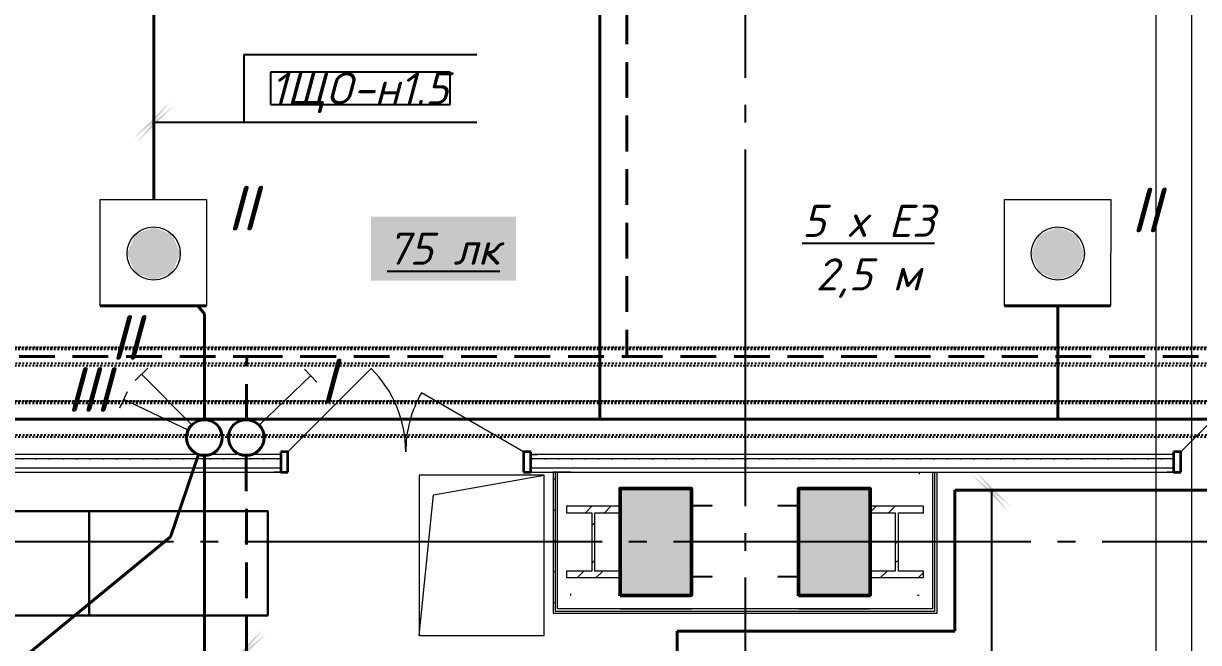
# Model space of a CAD drawing. Header units: millimetres. Extents: x 0 to 1293, y 0 to 420.
# Drawn here: x 177.8 to 243.6, y 184 to 218.6 of the extents above; entities that cross this region are included whole.
import ezdxf

# ---------------------------------------------------------------- set-up
doc = ezdxf.new("R2010")
doc.units = ezdxf.units.MM
for name, pattern in [('JIS_02_2.0', [3, 2, -1]), ('ГОСТ 2.303 5', [24, 20, -1.5, 1, -1.5]), ('СПКБ-0000-000-АР#001$0$Achse', [2300, 0, -800, 1500, 0]), ('СПКБ-0000-000-АР#001$0$Ashe', [300, 200, -100])]:
    doc.linetypes.add(name, pattern=pattern)
for name, color, linetype in [('@000', 7, 'Continuous'), ('Viewport1ForCustomObjects_0', 7, 'Continuous'), ('Viewport2ForCustomObjects_0', 7, 'Continuous'), ('СПКБ-0000-000-АР#001$0$Двери ArchiCAD', 7, 'Continuous'), ('СПКБ-0000-000-АР#001$0$Колонны новые', 7, 'Continuous'), ('СПКБ-0000-000-АР#001$0$Колонны существующие', 7, 'Continuous'), ('СПКБ-0000-000-АР#001$0$оборудование ТХ', 253, 'Continuous'), ('СПКБ-0000-000-АР#001$0$Стены', 7, 'Continuous'), ('Строительные оси', 7, 'Continuous'), ('ЭМ_ЛОТКИ', 3, 'JIS_02_2.0'), ('ЭО_АВАРИЙНОЕ ОСВЕЩЕНИЕ', 7, 'Continuous'), ('ЭО_РАБОЧЕЕ ОСВЕЩЕНИЕ', 7, 'Continuous')]:
    doc.layers.add(name, color=color, linetype=linetype)
for name, color, linetype, lineweight, true_color in [('СПКБ-0000-000-АР#001$0$Двери ArchiCAD_Ном._пера__161', 7, 'Continuous', 13, 0xe11606), ('СПКБ-0000-000-АР#001$0$Двери ArchiCAD_Ном._пера__23', 7, 'Continuous', 35, 0xff6600), ('СПКБ-0000-000-АР#001$0$Двери ArchiCAD_Ном._пера__3', 7, 'Continuous', 18, 0xff6600), ('СПКБ-0000-000-АР#001$0$Колонны новые_Ном._пера__108', 7, 'Continuous', 13, 0xfd8379), ('СПКБ-0000-000-АР#001$0$Колонны существующие_Ном._пера__102', 7, 'Continuous', 13, 0xcccccc), ('СПКБ-0000-000-АР#001$0$Стены_Ном._пера__161', 7, 'Continuous', 13, 0xe11606), ('СПКБ-0000-000-АР#001$0$Стены_Ном._пера__68', 7, 'Continuous', 20, 0xfd4435)]:
    doc.layers.add(name, color=color, linetype=linetype, lineweight=lineweight, true_color=true_color)
for name, color, linetype, lineweight in [('СПКБ-0000-000-АР#001$0$Колонны новые_Ном._пера__20', 1, 'Continuous', 20), ('СПКБ-0000-000-АР#001$0$Колонны существующие_Ном._пера__141', 7, 'Continuous', 50), ('СПКБ-0000-000-АР#001$0$Линии_Ном._пера__1', 7, 'Continuous', 13), ('СПКБ-0000-000-АР#001$0$Линии_Ном._пера__20', 1, 'Continuous', 20), ('СПКБ-0000-000-АР#001$0$Стены_Ном._пера__1', 7, 'Continuous', 13), ('СПКБ-0000-000-АР#001$0$Стены_Ном._пера__20', 1, 'Continuous', 20), ('СПКБ-0000-000-АР#001$0$Шахты ОВ_Ном._пера__1', 7, 'Continuous', 13)]:
    doc.layers.add(name, color=color, linetype=linetype, lineweight=lineweight)
doc.styles.add('1.8', font='isocpeui.ttf', dxfattribs={"height": 1.8})
doc.styles.add('2.5', font='isocpeui.ttf')
doc.styles.add('CustomTextStyle165', font='isocpeui.ttf', dxfattribs={"height": 1.8})
pattern_1 = [(0, (0, 0), (0, 173.205), [0, -100]), (0, (50, 86.6), (0, 173.205), [0, -100])]
pattern_2 = [(0, (0, 0), (0, 75), [0, -75])]
pattern_3 = [(45, (0, 0), (-159.099, 159.099), []), (45, (-53.03, 53.03), (-159.099, 159.099), [])]

# ---------------------------------------------------------------- blocks, each defined once
blk = doc.blocks.new('*U552')
at = {"color": 0, "linetype": 'ByBlock', "lineweight": -2}
for p, q in [((-100, -31), (-100, -27206.9)), ((-100, -27206.9), (-100, -31)), ((-90, -27206.9), (-90, -31)), ((90, -31), (90, -27206.9)), ((100, -27206.9), (100, -31)), ((100, -27206.9), (100, -31))]:
    blk.add_line(p, q, dxfattribs=at)
blk = doc.blocks.new('*U553')
at = {"color": 0, "linetype": 'ByBlock', "lineweight": -2}
for p, q in [((-50, -31), (-50, -26905.6)), ((-50, -26905.6), (-50, -31)), ((-40, -26905.6), (-40, -31)), ((40, -31), (40, -26905.6)), ((50, -26905.6), (50, -31)), ((50, -26905.6), (50, -31))]:
    blk.add_line(p, q, dxfattribs=at)
blk = doc.blocks.new('СПКБ-0000-000-АР#001$0$Стена_92', base_point=(-12931.8, 6585.7))
at = {"layer": 'СПКБ-0000-000-АР#001$0$Стены_Ном._пера__20', "linetype": 'Continuous', "lineweight": 20}
h = blk.add_hatch(dxfattribs=at)
h.set_pattern_fill('ШТУКАТУРКА', color=1, style=0, pattern_type=2)
h.set_pattern_definition(pattern_1)
h.paths.add_polyline_path([(-13031.8, 6485.7), (-12656.9, 6485.7), (-12656.9, 6497.7), (-13019.8, 6497.7)])
h = blk.add_hatch(dxfattribs=at)
h.set_pattern_fill('ШТУКАТУРКА', color=1, style=0, pattern_type=2)
h.set_pattern_definition(pattern_1)
h.paths.add_polyline_path([(-12656.9, 6510.7), (-13006.8, 6510.7), (-13019.8, 6497.7), (-12656.9, 6497.7)])
h = blk.add_hatch(dxfattribs=at)
h.set_pattern_fill('ШТУКАТУРКА', color=1, style=0, pattern_type=2)
h.set_pattern_definition(pattern_1)
h.paths.add_polyline_path([(-12656.9, 6497.7), (-12256.9, 6497.7), (-12256.9, 6510.7), (-12656.9, 6510.7)])
h = blk.add_hatch(dxfattribs=at)
h.set_pattern_fill('ШТУКАТУРКА', color=1, style=0, pattern_type=2)
h.set_pattern_definition(pattern_1)
h.paths.add_polyline_path([(-12656.9, 6485.7), (-12256.9, 6485.7), (-12256.9, 6497.7), (-12656.9, 6497.7)])
h = blk.add_hatch(dxfattribs=at)
h.set_pattern_fill('ШТУКАТУРКА', color=1, style=0, pattern_type=2)
h.set_pattern_definition(pattern_1)
h.paths.add_polyline_path([(-11656.9, 6510.7), (-12256.9, 6510.7), (-12256.9, 6497.7), (-11656.9, 6497.7)])
h = blk.add_hatch(dxfattribs=at)
h.set_pattern_fill('ШТУКАТУРКА', color=1, style=0, pattern_type=2)
h.set_pattern_definition(pattern_1)
h.paths.add_polyline_path([(-12256.9, 6485.7), (-11656.9, 6485.7), (-11656.9, 6497.7), (-12256.9, 6497.7)])
h = blk.add_hatch(dxfattribs=at)
h.set_pattern_fill('ШТУКАТУРКА', color=1, style=0, pattern_type=2)
h.set_pattern_definition(pattern_1)
h.paths.add_polyline_path([(-11656.9, 6497.7), (-11256.9, 6497.7), (-11256.9, 6510.7), (-11656.9, 6510.7)])
h = blk.add_hatch(dxfattribs=at)
h.set_pattern_fill('ШТУКАТУРКА', color=1, style=0, pattern_type=2)
h.set_pattern_definition(pattern_1)
h.paths.add_polyline_path([(-11656.9, 6485.7), (-11256.9, 6485.7), (-11256.9, 6497.7), (-11656.9, 6497.7)])
h = blk.add_hatch(dxfattribs=at)
h.set_pattern_fill('ШТУКАТУРКА', color=1, style=0, pattern_type=2)
h.set_pattern_definition(pattern_1)
h.paths.add_polyline_path([(-10906.9, 6510.7), (-11256.9, 6510.7), (-11256.9, 6497.7), (-10893.9, 6497.7)])
h = blk.add_hatch(dxfattribs=at)
h.set_pattern_fill('ШТУКАТУРКА', color=1, style=0, pattern_type=2)
h.set_pattern_definition(pattern_1)
h.paths.add_polyline_path([(-11256.9, 6485.7), (-10881.9, 6485.7), (-10893.9, 6497.7), (-11256.9, 6497.7)])
at = {"layer": 'СПКБ-0000-000-АР#001$0$Стены_Ном._пера__1', "color": 7, "linetype": 'СПКБ-0000-000-АР#001$0$Achse', "lineweight": 13, "flags": 128}
for points in [[(-12656.9, 6585.7), (-12931.8, 6585.7)], [(-11656.9, 6585.7), (-12256.9, 6585.7)], [(-10981.9, 6585.7), (-11256.9, 6585.7)]]:
    blk.add_lwpolyline(points, dxfattribs=at)
at = {"layer": 'СПКБ-0000-000-АР#001$0$Стены_Ном._пера__20', "color": 1, "linetype": 'Continuous', "lineweight": 20, "flags": 128}
blk.add_lwpolyline([(-13031.8, 6485.7), (-10881.9, 6485.7)], dxfattribs=at)
at = {"layer": 'СПКБ-0000-000-АР#001$0$Стены_Ном._пера__68', "color": 20, "linetype": 'Continuous', "lineweight": 20, "true_color": 0xfd4435}
for p, q in [((-13019.8, 6497.7), (-12656.9, 6497.7)), ((-12656.9, 6510.7), (-13006.8, 6510.7)), ((-12656.9, 6510.7), (-12256.9, 6510.7)), ((-12256.9, 6510.7), (-12656.9, 6510.7)), ((-12656.9, 6497.7), (-12256.9, 6497.7)), ((-11656.9, 6510.7), (-12256.9, 6510.7)), ((-12256.9, 6497.7), (-11656.9, 6497.7)), ((-11656.9, 6510.7), (-11256.9, 6510.7)), ((-11256.9, 6510.7), (-11656.9, 6510.7)), ((-11656.9, 6497.7), (-11256.9, 6497.7)), ((-10906.9, 6510.7), (-11256.9, 6510.7)), ((-11256.9, 6497.7), (-10893.9, 6497.7))]:
    blk.add_line(p, q, dxfattribs=at)
blk = doc.blocks.new('СПКБ-0000-000-АР#001$0$Стена_93', base_point=(-12931.8, 6585.7))
at = {"layer": 'СПКБ-0000-000-АР#001$0$Стены_Ном._пера__20', "linetype": 'Continuous', "lineweight": 20}
h = blk.add_hatch(dxfattribs=at)
h.set_pattern_fill('ШТУКАТУРКА', color=1, style=0, pattern_type=2)
h.set_pattern_definition(pattern_1)
h.paths.add_polyline_path([(-13031.8, 7276.2), (-13031.8, 6485.7), (-13019.8, 6497.7), (-13019.8, 7276.2)])
h = blk.add_hatch(dxfattribs=at)
h.set_pattern_fill('ШТУКАТУРКА', color=1, style=0, pattern_type=2)
h.set_pattern_definition(pattern_1)
h.paths.add_polyline_path([(-13006.8, 6510.7), (-13006.8, 7276.2), (-13019.8, 7276.2), (-13019.8, 6497.7)])
at = {"layer": 'СПКБ-0000-000-АР#001$0$Стены_Ном._пера__1', "color": 7, "linetype": 'Continuous', "lineweight": 13, "flags": 128}
blk.add_lwpolyline([(-12931.8, 7276.2), (-13006.8, 7276.2)], dxfattribs=at)
at = {"layer": 'СПКБ-0000-000-АР#001$0$Стены_Ном._пера__1', "color": 7, "linetype": 'СПКБ-0000-000-АР#001$0$Achse', "lineweight": 13, "flags": 128}
blk.add_lwpolyline([(-12931.8, 6585.7), (-12931.8, 7276.2)], dxfattribs=at)
at = {"layer": 'СПКБ-0000-000-АР#001$0$Стены_Ном._пера__20', "color": 1, "linetype": 'Continuous', "lineweight": 20, "flags": 128}
for points in [[(-13019.8, 7276.2), (-13031.8, 7276.2)], [(-13031.8, 7276.2), (-13031.8, 6485.7)], [(-13006.8, 7276.2), (-13019.8, 7276.2)]]:
    blk.add_lwpolyline(points, dxfattribs=at)
at = {"layer": 'СПКБ-0000-000-АР#001$0$Стены_Ном._пера__68', "color": 20, "linetype": 'Continuous', "lineweight": 20, "true_color": 0xfd4435}
for p, q in [((-13019.8, 7276.2), (-13019.8, 6497.7)), ((-13006.8, 6510.7), (-13006.8, 7276.2))]:
    blk.add_line(p, q, dxfattribs=at)
blk = doc.blocks.new('СПКБ-0000-000-АР#001$0$Стена_94', base_point=(-10981.9, 6585.7))
at = {"layer": 'СПКБ-0000-000-АР#001$0$Стены_Ном._пера__20', "linetype": 'Continuous', "lineweight": 20}
h = blk.add_hatch(dxfattribs=at)
h.set_pattern_fill('ШТУКАТУРКА', color=1, style=0, pattern_type=2)
h.set_pattern_definition(pattern_1)
h.paths.add_polyline_path([(-10906.9, 7276.2), (-10906.9, 6510.7), (-10893.9, 6497.7), (-10893.9, 7276.2)])
h = blk.add_hatch(dxfattribs=at)
h.set_pattern_fill('ШТУКАТУРКА', color=1, style=0, pattern_type=2)
h.set_pattern_definition(pattern_1)
h.paths.add_polyline_path([(-10881.9, 6485.7), (-10881.9, 7276.2), (-10893.9, 7276.2), (-10893.9, 6497.7)])
at = {"layer": 'СПКБ-0000-000-АР#001$0$Стены_Ном._пера__1', "color": 7, "linetype": 'Continuous', "lineweight": 13, "flags": 128}
blk.add_lwpolyline([(-10981.9, 7276.2), (-10906.9, 7276.2)], dxfattribs=at)
at = {"layer": 'СПКБ-0000-000-АР#001$0$Стены_Ном._пера__1', "color": 7, "linetype": 'СПКБ-0000-000-АР#001$0$Achse', "lineweight": 13, "flags": 128}
blk.add_lwpolyline([(-10981.9, 7276.2), (-10981.9, 6585.7)], dxfattribs=at)
at = {"layer": 'СПКБ-0000-000-АР#001$0$Стены_Ном._пера__20', "color": 1, "linetype": 'Continuous', "lineweight": 20, "flags": 128}
for points in [[(-10906.9, 7276.2), (-10893.9, 7276.2)], [(-10893.9, 7276.2), (-10881.9, 7276.2)], [(-10881.9, 6485.7), (-10881.9, 7276.2)]]:
    blk.add_lwpolyline(points, dxfattribs=at)
at = {"layer": 'СПКБ-0000-000-АР#001$0$Стены_Ном._пера__68', "color": 20, "linetype": 'Continuous', "lineweight": 20, "true_color": 0xfd4435}
for p, q in [((-10906.9, 7276.2), (-10906.9, 6510.7)), ((-10893.9, 6497.7), (-10893.9, 7276.2))]:
    blk.add_line(p, q, dxfattribs=at)
blk = doc.blocks.new('СПКБ-0000-000-АР#001$0$Двупольная Дверь 19_9')
at = {"layer": 'СПКБ-0000-000-АР#001$0$Двери ArchiCAD_Ном._пера__161', "color": 12, "linetype": 'Continuous', "lineweight": 13, "true_color": 0xe11606}
for p, q in [((-700, -15), (-737, -15)), ((-700, -40), (-700, -15)), ((-700, -90), (-700, -40)), ((700, -40), (700, -15)), ((700, -15), (737, -15)), ((700, -90), (700, -40)), ((-700, -115), (-737, -115)), ((-700, -115), (-700, -90)), ((700, -115), (700, -90)), ((700, -115), (737, -115))]:
    blk.add_line(p, q, dxfattribs=at)
at = {"layer": 'СПКБ-0000-000-АР#001$0$Двери ArchiCAD_Ном._пера__23', "color": 30, "linetype": 'Continuous', "lineweight": 35, "true_color": 0xff6600}
for p, q in [((-660, 0), (-700, 0)), ((-700, 0), (-700, -115)), ((-660, -115), (-660, 0)), ((700, 0), (660, 0)), ((660, 0), (660, -115)), ((700, -115), (700, 0)), ((-700, -115), (-660, -115)), ((660, -115), (700, -115))]:
    blk.add_line(p, q, dxfattribs=at)
at = {"layer": 'СПКБ-0000-000-АР#001$0$Двери ArchiCAD_Ном._пера__3', "color": 30, "linetype": 'Continuous', "lineweight": 18, "true_color": 0xff6600}
for p, q in [((-660, 0), (-193.3, 466.7)), ((660, 0), (88.4, 330))]:
    blk.add_line(p, q, dxfattribs=at)
for centre, start, end in [((-660, 0), 0, 45), ((660, 0), 150, 180)]:
    blk.add_arc(centre, 660, start, end, dxfattribs=at)
blk = doc.blocks.new('СПКБ-0000-000-АР#001$0$Стена_137', base_point=(-12980.8, 7376.2))
at = {"layer": 'СПКБ-0000-000-АР#001$0$Стены_Ном._пера__161', "linetype": 'Continuous', "lineweight": 13, "true_color": 0xe11606}
h = blk.add_hatch(dxfattribs=at)
h.set_pattern_fill('ГИПС', color=12, style=0, pattern_type=2)
h.set_pattern_definition(pattern_2)
h.paths.add_polyline_path([(-18481.9, 7376.2), (-18456.9, 7351.2), (-14556.7, 7351.2), (-14556.7, 7376.2)])
h = blk.add_hatch(dxfattribs=at)
h.set_pattern_fill('ГИПС', color=12, style=0, pattern_type=2)
h.set_pattern_definition(pattern_2)
h.paths.add_polyline_path([(-12980.8, 7376.2), (-13156.7, 7376.2), (-13156.7, 7351.2), (-12980.8, 7351.2)])
h = blk.add_hatch(dxfattribs=at)
h.set_pattern_fill('ГИПС', color=12, style=0, pattern_type=2)
h.set_pattern_definition(pattern_2)
h.paths.add_polyline_path([(-18406.9, 7301.2), (-18381.9, 7276.2), (-14556.7, 7276.2), (-14556.7, 7301.2)])
h = blk.add_hatch(dxfattribs=at)
h.set_pattern_fill('ГИПС', color=12, style=0, pattern_type=2)
h.set_pattern_definition(pattern_2)
h.paths.add_polyline_path([(-13156.7, 7276.2), (-12980.8, 7276.2), (-12980.8, 7301.2), (-13156.7, 7301.2)])
at = {"layer": 'СПКБ-0000-000-АР#001$0$Стены_Ном._пера__161', "color": 12, "linetype": 'Continuous', "lineweight": 13, "true_color": 0xe11606}
for p, q in [((-14556.7, 7376.2), (-14593.7, 7376.2)), ((-14556.7, 7351.2), (-14556.7, 7376.2)), ((-13156.7, 7376.2), (-13119.7, 7376.2)), ((-13156.7, 7351.2), (-13156.7, 7376.2)), ((-14556.7, 7351.2), (-18456.9, 7351.2)), ((-14556.7, 7301.2), (-14556.7, 7351.2)), ((-12980.8, 7351.2), (-13156.7, 7351.2)), ((-13156.7, 7301.2), (-13156.7, 7351.2)), ((-18406.9, 7301.2), (-14556.7, 7301.2)), ((-14556.7, 7276.2), (-14593.7, 7276.2)), ((-14556.7, 7276.2), (-14556.7, 7301.2)), ((-13156.7, 7301.2), (-12980.8, 7301.2)), ((-13156.7, 7276.2), (-13156.7, 7301.2)), ((-13156.7, 7276.2), (-13119.7, 7276.2))]:
    blk.add_line(p, q, dxfattribs=at)
at = {"layer": 'СПКБ-0000-000-АР#001$0$Стены_Ном._пера__161', "color": 12, "linetype": 'Continuous', "lineweight": 13, "true_color": 0xe11606, "flags": 128}
for points in [[(-14556.7, 7376.2), (-18481.9, 7376.2)], [(-12980.8, 7376.2), (-13156.7, 7376.2)], [(-18381.9, 7276.2), (-14556.7, 7276.2)], [(-13156.7, 7276.2), (-12980.8, 7276.2)]]:
    blk.add_lwpolyline(points, dxfattribs=at)
at = {"layer": 'СПКБ-0000-000-АР#001$0$Двери ArchiCAD', "color": 21, "linetype": 'Continuous', "lineweight": 18, "true_color": 0xff9955, "zscale": 1000}
blk.add_blockref('СПКБ-0000-000-АР#001$0$Двупольная Дверь 19_9', (-13856.7, 7391.2), dxfattribs=at)
blk = doc.blocks.new('СПКБ-0000-000-АР#001$0$Стена_138', base_point=(-6481.8, 7376.2))
at = {"layer": 'СПКБ-0000-000-АР#001$0$Стены_Ном._пера__161', "linetype": 'Continuous', "lineweight": 13, "true_color": 0xe11606}
h = blk.add_hatch(dxfattribs=at)
h.set_pattern_fill('ГИПС', color=12, style=0, pattern_type=2)
h.set_pattern_definition(pattern_2)
h.paths.add_polyline_path([(-9557, 7376.2), (-12980.8, 7376.2), (-12980.8, 7351.2), (-9557, 7351.2)])
h = blk.add_hatch(dxfattribs=at)
h.set_pattern_fill('ГИПС', color=12, style=0, pattern_type=2)
h.set_pattern_definition(pattern_2)
h.paths.add_polyline_path([(-6481.8, 7376.2), (-8157, 7376.2), (-8157, 7351.2), (-6481.8, 7351.2)])
h = blk.add_hatch(dxfattribs=at)
h.set_pattern_fill('ГИПС', color=12, style=0, pattern_type=2)
h.set_pattern_definition(pattern_2)
h.paths.add_polyline_path([(-12980.8, 7276.2), (-9557, 7276.2), (-9557, 7301.2), (-12980.8, 7301.2)])
h = blk.add_hatch(dxfattribs=at)
h.set_pattern_fill('ГИПС', color=12, style=0, pattern_type=2)
h.set_pattern_definition(pattern_2)
h.paths.add_polyline_path([(-8157, 7276.2), (-6481.8, 7276.2), (-6481.8, 7301.2), (-8157, 7301.2)])
at = {"layer": 'СПКБ-0000-000-АР#001$0$Стены_Ном._пера__161', "color": 12, "linetype": 'Continuous', "lineweight": 13, "true_color": 0xe11606}
for p, q in [((-9557, 7376.2), (-9594, 7376.2)), ((-9557, 7351.2), (-9557, 7376.2)), ((-8157, 7376.2), (-8120, 7376.2)), ((-8157, 7351.2), (-8157, 7376.2)), ((-9557, 7351.2), (-12980.8, 7351.2)), ((-9557, 7301.2), (-9557, 7351.2)), ((-6481.8, 7351.2), (-8157, 7351.2)), ((-8157, 7301.2), (-8157, 7351.2)), ((-12980.8, 7301.2), (-9557, 7301.2)), ((-9557, 7276.2), (-9594, 7276.2)), ((-9557, 7276.2), (-9557, 7301.2)), ((-8157, 7301.2), (-6481.8, 7301.2)), ((-8157, 7276.2), (-8157, 7301.2)), ((-8157, 7276.2), (-8120, 7276.2))]:
    blk.add_line(p, q, dxfattribs=at)
at = {"layer": 'СПКБ-0000-000-АР#001$0$Стены_Ном._пера__161', "color": 12, "linetype": 'Continuous', "lineweight": 13, "true_color": 0xe11606, "flags": 128}
for points in [[(-9557, 7376.2), (-12980.8, 7376.2)], [(-6481.8, 7376.2), (-8157, 7376.2)], [(-12980.8, 7276.2), (-9557, 7276.2)], [(-8157, 7276.2), (-6481.8, 7276.2)]]:
    blk.add_lwpolyline(points, dxfattribs=at)
at = {"layer": 'СПКБ-0000-000-АР#001$0$Двери ArchiCAD', "color": 21, "linetype": 'Continuous', "lineweight": 18, "true_color": 0xff9955, "zscale": 1000}
blk.add_blockref('СПКБ-0000-000-АР#001$0$Двупольная Дверь 19_9', (-8857, 7391.2), dxfattribs=at)
blk = doc.blocks.new('СПКБ-0000-000-АР#001$0$Колонна_12', base_point=(-12456.9, 6885.7))
at = {"layer": 'СПКБ-0000-000-АР#001$0$Колонны существующие_Ном._пера__102', "linetype": 'Continuous', "lineweight": 13, "true_color": 0xcccccc}
blk.add_hatch(color=254, dxfattribs=at).paths.add_polyline_path([(-12656.9, 6585.7), (-12256.9, 6585.7), (-12256.9, 7185.7), (-12656.9, 7185.7)])
at = {"layer": 'СПКБ-0000-000-АР#001$0$Колонны существующие_Ном._пера__141', "color": 7, "linetype": 'Continuous', "lineweight": 50, "flags": 128}
blk.add_lwpolyline([(-12656.9, 6585.7), (-12256.9, 6585.7), (-12256.9, 7185.7), (-12656.9, 7185.7)], close=True, dxfattribs=at)
blk = doc.blocks.new('СПКБ-0000-000-АР#001$0$Колонна_13', base_point=(-11456.9, 6885.7))
at = {"layer": 'СПКБ-0000-000-АР#001$0$Колонны существующие_Ном._пера__102', "linetype": 'Continuous', "lineweight": 13, "true_color": 0xcccccc}
blk.add_hatch(color=254, dxfattribs=at).paths.add_polyline_path([(-11656.9, 6585.7), (-11256.9, 6585.7), (-11256.9, 7185.7), (-11656.9, 7185.7)])
at = {"layer": 'СПКБ-0000-000-АР#001$0$Колонны существующие_Ном._пера__141', "color": 7, "linetype": 'Continuous', "lineweight": 50, "flags": 128}
blk.add_lwpolyline([(-11656.9, 6585.7), (-11256.9, 6585.7), (-11256.9, 7185.7), (-11656.9, 7185.7)], close=True, dxfattribs=at)
blk = doc.blocks.new('СПКБ-0000-000-АР#001$0$Колонна_61', base_point=(-11106.9, 6885.7))
at = {"layer": 'СПКБ-0000-000-АР#001$0$Колонны новые_Ном._пера__108', "linetype": 'Continuous', "lineweight": 13, "true_color": 0xfd8379}
h = blk.add_hatch(dxfattribs=at)
h.set_pattern_fill('СТАЛЬ', color=11, style=0, pattern_type=2)
h.set_pattern_definition(pattern_3)
h.paths.add_polyline_path([(-11256.9, 6685.7), (-10956.9, 6685.7), (-10956.9, 6722.4), (-11098.1, 6722.4), (-11098.1, 7049.1), (-10956.9, 7049.1), (-10956.9, 7085.7), (-11256.9, 7085.7), (-11256.9, 7049.1), (-11115.6, 7049.1), (-11115.6, 6722.4), (-11256.9, 6722.4)])
at = {"layer": 'СПКБ-0000-000-АР#001$0$Колонны новые_Ном._пера__20', "color": 1, "linetype": 'Continuous', "lineweight": 20}
for p, q in [((-10956.9, 7085.7), (-11256.9, 7085.7)), ((-11256.9, 7085.7), (-11256.9, 7049.1)), ((-11256.9, 7049.1), (-11115.6, 7049.1)), ((-11115.6, 7049.1), (-11115.6, 6722.4)), ((-11098.1, 6722.4), (-11098.1, 7049.1)), ((-11098.1, 7049.1), (-10956.9, 7049.1)), ((-10956.9, 7049.1), (-10956.9, 7085.7)), ((-11115.6, 6722.4), (-11256.9, 6722.4)), ((-11256.9, 6722.4), (-11256.9, 6685.7)), ((-10956.9, 6722.4), (-11098.1, 6722.4)), ((-10956.9, 6685.7), (-10956.9, 6722.4)), ((-11256.9, 6685.7), (-10956.9, 6685.7))]:
    blk.add_line(p, q, dxfattribs=at)
blk = doc.blocks.new('СПКБ-0000-000-АР#001$0$Колонна_62', base_point=(-11713.9, 6690.3))
at = {"layer": 'СПКБ-0000-000-АР#001$0$Колонны новые_Ном._пера__108', "linetype": 'Continuous', "lineweight": 13, "true_color": 0xfd8379}
h = blk.add_hatch(dxfattribs=at)
h.set_pattern_fill('СТАЛЬ', color=11, style=0, pattern_type=2)
h.set_pattern_definition(pattern_3)
h.paths.add_polyline_path([(-11772.8, 7090.3), (-11772.8, 7088.3), (-11659.8, 7088.3), (-11659.8, 6692.3), (-11772.8, 6692.3), (-11772.8, 6690.3), (-11659.8, 6690.3), (-11657.8, 6690.3), (-11657.8, 6692.3), (-11657.8, 7088.3), (-11657.8, 7090.3), (-11659.8, 7090.3)])
at = {"layer": 'СПКБ-0000-000-АР#001$0$Колонны новые_Ном._пера__20', "color": 1, "linetype": 'Continuous', "lineweight": 20}
for p, q in [((-11772.8, 7090.3), (-11772.8, 7088.3)), ((-11659.8, 7090.3), (-11772.8, 7090.3)), ((-11772.8, 7088.3), (-11659.8, 7088.3)), ((-11657.8, 7090.3), (-11659.8, 7090.3)), ((-11659.8, 7088.3), (-11659.8, 6692.3)), ((-11657.8, 7088.3), (-11657.8, 7090.3)), ((-11657.8, 6692.3), (-11657.8, 7088.3)), ((-11659.8, 6692.3), (-11772.8, 6692.3)), ((-11772.8, 6692.3), (-11772.8, 6690.3)), ((-11772.8, 6690.3), (-11659.8, 6690.3)), ((-11659.8, 6690.3), (-11657.8, 6690.3)), ((-11657.8, 6690.3), (-11657.8, 6692.3))]:
    blk.add_line(p, q, dxfattribs=at)
blk = doc.blocks.new('СПКБ-0000-000-АР#001$0$Колонна_63', base_point=(-12199.8, 6690.3))
at = {"layer": 'СПКБ-0000-000-АР#001$0$Колонны новые_Ном._пера__108', "linetype": 'Continuous', "lineweight": 13, "true_color": 0xfd8379}
h = blk.add_hatch(dxfattribs=at)
h.set_pattern_fill('СТАЛЬ', color=11, style=0, pattern_type=2)
h.set_pattern_definition(pattern_3)
h.paths.add_polyline_path([(-12140.9, 7090.3), (-12253.9, 7090.3), (-12255.9, 7090.3), (-12255.9, 7088.3), (-12255.9, 6692.3), (-12255.9, 6690.3), (-12253.9, 6690.3), (-12140.9, 6690.3), (-12140.9, 6692.3), (-12253.9, 6692.3), (-12253.9, 7088.3), (-12140.9, 7088.3)])
at = {"layer": 'СПКБ-0000-000-АР#001$0$Колонны новые_Ном._пера__20', "color": 1, "linetype": 'Continuous', "lineweight": 20}
for p, q in [((-12253.9, 7090.3), (-12255.9, 7090.3)), ((-12255.9, 7090.3), (-12255.9, 7088.3)), ((-12255.9, 7088.3), (-12255.9, 6692.3)), ((-12140.9, 7090.3), (-12253.9, 7090.3)), ((-12253.9, 6692.3), (-12253.9, 7088.3)), ((-12253.9, 7088.3), (-12140.9, 7088.3)), ((-12140.9, 7088.3), (-12140.9, 7090.3)), ((-12255.9, 6692.3), (-12255.9, 6690.3)), ((-12255.9, 6690.3), (-12253.9, 6690.3)), ((-12140.9, 6692.3), (-12253.9, 6692.3)), ((-12253.9, 6690.3), (-12140.9, 6690.3)), ((-12140.9, 6690.3), (-12140.9, 6692.3))]:
    blk.add_line(p, q, dxfattribs=at)
blk = doc.blocks.new('СПКБ-0000-000-АР#001$0$Колонна_64', base_point=(-12806.9, 6885.7))
at = {"layer": 'СПКБ-0000-000-АР#001$0$Колонны новые_Ном._пера__108', "linetype": 'Continuous', "lineweight": 13, "true_color": 0xfd8379}
h = blk.add_hatch(dxfattribs=at)
h.set_pattern_fill('СТАЛЬ', color=11, style=0, pattern_type=2)
h.set_pattern_definition(pattern_3)
h.paths.add_polyline_path([(-12656.9, 6685.7), (-12656.9, 6722.4), (-12798.1, 6722.4), (-12798.1, 7049.1), (-12656.9, 7049.1), (-12656.9, 7085.7), (-12956.9, 7085.7), (-12956.9, 7049.1), (-12815.6, 7049.1), (-12815.6, 6722.4), (-12956.9, 6722.4), (-12956.9, 6685.7)])
at = {"layer": 'СПКБ-0000-000-АР#001$0$Колонны новые_Ном._пера__20', "color": 1, "linetype": 'Continuous', "lineweight": 20}
for p, q in [((-12656.9, 7085.7), (-12956.9, 7085.7)), ((-12956.9, 7085.7), (-12956.9, 7049.1)), ((-12956.9, 7049.1), (-12815.6, 7049.1)), ((-12815.6, 7049.1), (-12815.6, 6722.4)), ((-12798.1, 6722.4), (-12798.1, 7049.1)), ((-12798.1, 7049.1), (-12656.9, 7049.1)), ((-12656.9, 7049.1), (-12656.9, 7085.7)), ((-12815.6, 6722.4), (-12956.9, 6722.4)), ((-12956.9, 6722.4), (-12956.9, 6685.7)), ((-12656.9, 6722.4), (-12798.1, 6722.4)), ((-12656.9, 6685.7), (-12656.9, 6722.4)), ((-12956.9, 6685.7), (-12656.9, 6685.7))]:
    blk.add_line(p, q, dxfattribs=at)
blk = doc.blocks.new('*E595')
at = {"layer": 'СПКБ-0000-000-АР#001$0$Линии_Ном._пера__1', "color": 7, "linetype": 'СПКБ-0000-000-АР#001$0$Ashe', "lineweight": 13}
blk.add_line((179.75, 249.648), (179.75, 39.2), dxfattribs=at)
at = {"layer": 'СПКБ-0000-000-АР#001$0$Линии_Ном._пера__20', "color": 1, "linetype": 'СПКБ-0000-000-АР#001$0$Ashe', "lineweight": 20}
blk.add_line((181.75, 251.496), (181.75, 39.2), dxfattribs=at)
at = {"layer": 'СПКБ-0000-000-АР#001$0$оборудование ТХ', "lineweight": 30}
for points in [[(120.017, 115.379), (102, 115.379), (102, 121.224), (120.017, 121.224)], [(130.034, 115.379), (120.017, 115.379), (120.017, 121.224), (130.034, 121.224)]]:
    blk.add_lwpolyline(points, close=True, dxfattribs=at)
at = {"layer": 'СПКБ-0000-000-АР#001$0$Шахты ОВ_Ном._пера__1', "color": 7, "linetype": 'СПКБ-0000-000-АР#001$0$Ashe', "lineweight": 13}
for p, q in [((139.299, 122.144), (145.5, 123.25)), ((138.5, 114.25), (139.299, 122.144))]:
    blk.add_line(p, q, dxfattribs=at)
at = {"layer": 'СПКБ-0000-000-АР#001$0$Шахты ОВ_Ном._пера__1', "color": 7, "linetype": 'СПКБ-0000-000-АР#001$0$Ashe', "lineweight": 13, "flags": 128}
blk.add_lwpolyline([(145.5, 114.25), (145.5, 123.25), (138.5, 123.25), (138.5, 114.25)], close=True, dxfattribs=at)
at = {"layer": 'СПКБ-0000-000-АР#001$0$Колонны новые', "color": 1, "lineweight": 20, "xscale": 0.01, "yscale": 0.01, "zscale": 0.01}
for name, p in [('СПКБ-0000-000-АР#001$0$Колонна_64', (148.25, 119.5)), ('СПКБ-0000-000-АР#001$0$Колонна_63', (154.321, 117.546)), ('СПКБ-0000-000-АР#001$0$Колонна_62', (159.179, 117.546)), ('СПКБ-0000-000-АР#001$0$Колонна_61', (165.25, 119.5))]:
    blk.add_blockref(name, p, dxfattribs=at)
at = {"layer": 'СПКБ-0000-000-АР#001$0$Колонны существующие', "color": 7, "lineweight": 50, "xscale": 0.01, "yscale": 0.01, "zscale": 0.01}
for name, p in [('СПКБ-0000-000-АР#001$0$Колонна_12', (151.75, 119.5)), ('СПКБ-0000-000-АР#001$0$Колонна_13', (161.75, 119.5))]:
    blk.add_blockref(name, p, dxfattribs=at)
at = {"layer": 'СПКБ-0000-000-АР#001$0$Стены', "color": 12, "lineweight": 13, "true_color": 0xe11606, "xscale": 0.01, "yscale": 0.01, "zscale": 0.01}
for name, p in [('СПКБ-0000-000-АР#001$0$Стена_137', (146.51, 124.404)), ('СПКБ-0000-000-АР#001$0$Стена_138', (211.5, 124.404))]:
    blk.add_blockref(name, p, dxfattribs=at)
at = {"layer": 'СПКБ-0000-000-АР#001$0$Стены', "color": 12, "lineweight": 50, "true_color": 0xdf0000, "xscale": 0.01, "yscale": 0.01, "zscale": 0.01}
for name, p in [('СПКБ-0000-000-АР#001$0$Стена_93', (147, 116.5)), ('СПКБ-0000-000-АР#001$0$Стена_94', (166.5, 116.5)), ('СПКБ-0000-000-АР#001$0$Стена_92', (147, 116.5))]:
    blk.add_blockref(name, p, dxfattribs=at)
blk = doc.blocks.new('*E596')
at = {"layer": 'Строительные оси', "color": 3, "linetype": 'ГОСТ 2.303 5', "lineweight": 25}
for p, q in [((178.188, 318), (178.188, 14)), ((578.188, 128), (14.188, 128))]:
    blk.add_line(p, q, dxfattribs=at)
at = {"layer": 'ЭО_АВАРИЙНОЕ ОСВЕЩЕНИЕ', "color": 1, "linetype": 'JIS_02_2.0', "lineweight": 40}
for p, q in [((171.572, 160.889), (171.572, 138.395)), ((107.535, 138.395), (150.284, 138.395)), ((150.264, 134.849), (150.284, 138.395)), ((150.284, 138.395), (171.572, 138.395)), ((171.572, 138.395), (221.6, 138.395)), ((150.26, 132.849), (150.284, 113.776))]:
    blk.add_line(p, q, dxfattribs=at)
at = {"layer": 'ЭО_АВАРИЙНОЕ ОСВЕЩЕНИЕ', "color": 7, "lineweight": 0}
for p, q in [((153.517, 137.674), (154.21, 136.953)), ((150.98, 134.542), (153.864, 137.314))]:
    blk.add_line(p, q, dxfattribs=at)
at = {"layer": 'ЭО_АВАРИЙНОЕ ОСВЕЩЕНИЕ', "color": 1, "lineweight": 40}
blk.add_circle((150.259, 133.849), 1, dxfattribs=at)
at = {"layer": 'ЭО_РАБОЧЕЕ ОСВЕЩЕНИЕ', "color": 5, "lineweight": 40}
for p, q in [((145.075, 164.178), (145.075, 147.189)), ((170.053, 158.83), (170.053, 134.885)), ((148.032, 141.239), (142.083, 141.239)), ((147.541, 141.239), (147.918, 140.791)), ((198.656, 141.237), (192.706, 141.241)), ((195.701, 141.239), (195.701, 134.885)), ((147.918, 140.791), (147.918, 134.847)), ((98.528, 134.885), (170.053, 134.885)), ((170.053, 134.885), (195.701, 134.885)), ((195.701, 134.885), (218.62, 134.885)), ((146.009, 128.287), (147.593, 132.901)), ((147.883, 49.818), (147.918, 132.847)), ((189.937, 123), (189.937, 130.904)), ((189.937, 130.904), (218.62, 130.904)), ((131.324, 116.22), (146.009, 128.287)), ((174.384, 113.739), (174.384, 123)), ((174.384, 123), (189.937, 123))]:
    blk.add_line(p, q, dxfattribs=at)
at = {"layer": 'ЭО_РАБОЧЕЕ ОСВЕЩЕНИЕ', "color": 7, "lineweight": 0}
for p, q in [((142.083, 147.189), (148.032, 147.189)), ((142.083, 141.239), (142.083, 147.189)), ((148.032, 147.189), (148.032, 141.239)), ((192.706, 141.241), (192.71, 147.191)), ((192.71, 147.191), (198.66, 147.187)), ((198.66, 147.187), (198.656, 141.237)), ((144.041, 137.043), (144.751, 137.748)), ((147.214, 134.557), (144.396, 137.396)), ((143.182, 135.525), (143.608, 136.429)), ((147.013, 134.273), (143.395, 135.977))]:
    blk.add_line(p, q, dxfattribs=at)
for centre in [(145.075, 144.164), (195.701, 144.164)]:
    blk.add_circle(centre, 1.488, dxfattribs=at)
at = {"layer": 'ЭО_РАБОЧЕЕ ОСВЕЩЕНИЕ', "color": 5, "lineweight": 40}
blk.add_circle((147.918, 133.847), 1, dxfattribs=at)
at = {"layer": 'ЭО_РАБОЧЕЕ ОСВЕЩЕНИЕ', "color": 5, "lineweight": 0}
for points in [[(145.075, 145.651), (144.023, 145.216), (146.127, 145.216)], [(195.702, 145.651), (194.649, 145.216), (196.75, 145.216)], [(144.023, 145.216), (143.587, 144.164), (146.562, 144.164)], [(144.023, 145.216), (146.127, 145.216), (146.562, 144.164)], [(194.649, 145.215), (194.213, 144.165), (197.187, 144.165)], [(194.649, 145.216), (194.649, 145.215), (196.753, 145.215)], [(194.649, 145.216), (196.75, 145.216), (196.753, 145.215)], [(194.649, 145.215), (196.753, 145.215), (197.187, 144.165)], [(143.587, 144.164), (144.023, 143.112), (146.127, 143.112)], [(143.587, 144.164), (146.562, 144.164), (146.127, 143.112)], [(194.213, 144.165), (194.214, 144.163), (197.188, 144.163)], [(194.213, 144.165), (197.187, 144.165), (197.188, 144.163)], [(194.214, 144.163), (194.648, 143.113), (196.752, 143.113)], [(194.214, 144.163), (197.188, 144.163), (196.752, 143.113)], [(144.023, 143.112), (146.127, 143.112), (145.075, 142.676)], [(194.648, 143.113), (194.651, 143.111), (196.752, 143.111)], [(194.648, 143.113), (196.752, 143.113), (196.752, 143.111)], [(194.651, 143.111), (196.752, 143.111), (195.7, 142.676)]]:
    blk.add_solid(points, dxfattribs=at)
blk = doc.blocks.new('CustomObjectsInViewport1_0')
at = {"layer": 'ЭО_АВАРИЙНОЕ ОСВЕЩЕНИЕ'}
blk.add_solid([(191.186, 184.679), (189.186, 182.679), (189.398, 182.467), (191.398, 184.467)], dxfattribs=at)
at = {"layer": 'ЭО_РАБОЧЕЕ ОСВЕЩЕНИЕ'}
for p, q in [((190.122, 216.907), (203.174, 216.907)), ((190.122, 216.907), (190.122, 213.107)), ((185.061, 213.107), (190.122, 213.107)), ((190.122, 213.107), (203.174, 213.107)), ((231.992, 192.45), (231.992, 183.179))]:
    blk.add_line(p, q, dxfattribs=at)
at = {"layer": 'ЭО_РАБОЧЕЕ ОСВЕЩЕНИЕ', "color": 7, "true_color": 0xffffff}
for p, q in [((201.674, 215.907), (191.622, 215.907)), ((191.622, 215.907), (191.622, 214.107)), ((201.674, 214.107), (201.674, 215.907)), ((191.622, 214.107), (201.674, 214.107)), ((191.622, 214.107), (191.622, 214.107))]:
    blk.add_line(p, q, dxfattribs=at)
at = {"layer": 'ЭО_РАБОЧЕЕ ОСВЕЩЕНИЕ'}
for points in [[(185.955, 214.213), (183.955, 212.213), (184.167, 212.001), (186.167, 214.001)], [(233.098, 191.556), (231.098, 193.556), (230.886, 193.344), (232.886, 191.344)]]:
    blk.add_solid(points, dxfattribs=at)
at = {"layer": 'ЭО_РАБОЧЕЕ ОСВЕЩЕНИЕ', "style": 'CustomTextStyle165'}
blk.add_text('1ЩO-н1.5', height=1.8, dxfattribs=at).set_placement((191.622, 214.107))

msp = doc.modelspace()

# ---------------------------------------------------------------- block references
at = {"layer": '@000', "color": 1, "linetype": 'JIS_02_2.0', "lineweight": 40}
msp.add_blockref('*E595', (61.438, 70.086), dxfattribs=at)
at = {"layer": 'Viewport1ForCustomObjects_0'}
msp.add_blockref('CustomObjectsInViewport1_0', (0, 0), dxfattribs=at)
at = {"layer": 'Viewport2ForCustomObjects_0'}
msp.add_blockref('*E596', (40, 61.586), dxfattribs=at)
at = {"layer": 'ЭМ_ЛОТКИ', "xscale": 0.01, "yscale": 0.01, "zscale": 0.01, "rotation": 270}
for name, p in [('*U553', (412.342, 199.981, 30)), ('*U552', (415.354, 196.471, 30))]:
    msp.add_blockref(name, p, dxfattribs=at)

# ---------------------------------------------------------------- texts
at = {"layer": 'ЭО_АВАРИЙНОЕ ОСВЕЩЕНИЕ', "insert": (194.814, 198.612), "char_height": 2.5, "attachment_point": 5, "style": '2.5'}
msp.add_mtext('I', dxfattribs=at)
at = {"layer": 'ЭО_РАБОЧЕЕ ОСВЕЩЕНИЕ', "attachment_point": 5}
for s, insert, char_height, style in [('II', (190.022, 208.296), 2.5, '2.5'), ('II', (240.617, 208.191), 2.5, '2.5'), ('{\\L5 x Е3\\P}2,5 м', (225.093, 205.871), 1.8, '1.8'), ('II', (183.492, 201.05), 2.5, '2.5'), ('III', (181.417, 198.134), 2.5, '2.5')]:
    msp.add_mtext(s, dxfattribs=dict(at, insert=insert, char_height=char_height, style=style))
at = {"layer": 'ЭО_РАБОЧЕЕ ОСВЕЩЕНИЕ', "insert": (201.302, 206.021), "char_height": 1.8, "attachment_point": 5, "style": '1.8', "bg_fill": 1, "box_fill_scale": 1.5, "bg_fill_color": 7, "bg_fill_true_color": 16777215, "bg_fill_transparency": 0}
msp.add_mtext('{\\L75 лк}', dxfattribs=at)

doc.saveas('drawing.dxf')
